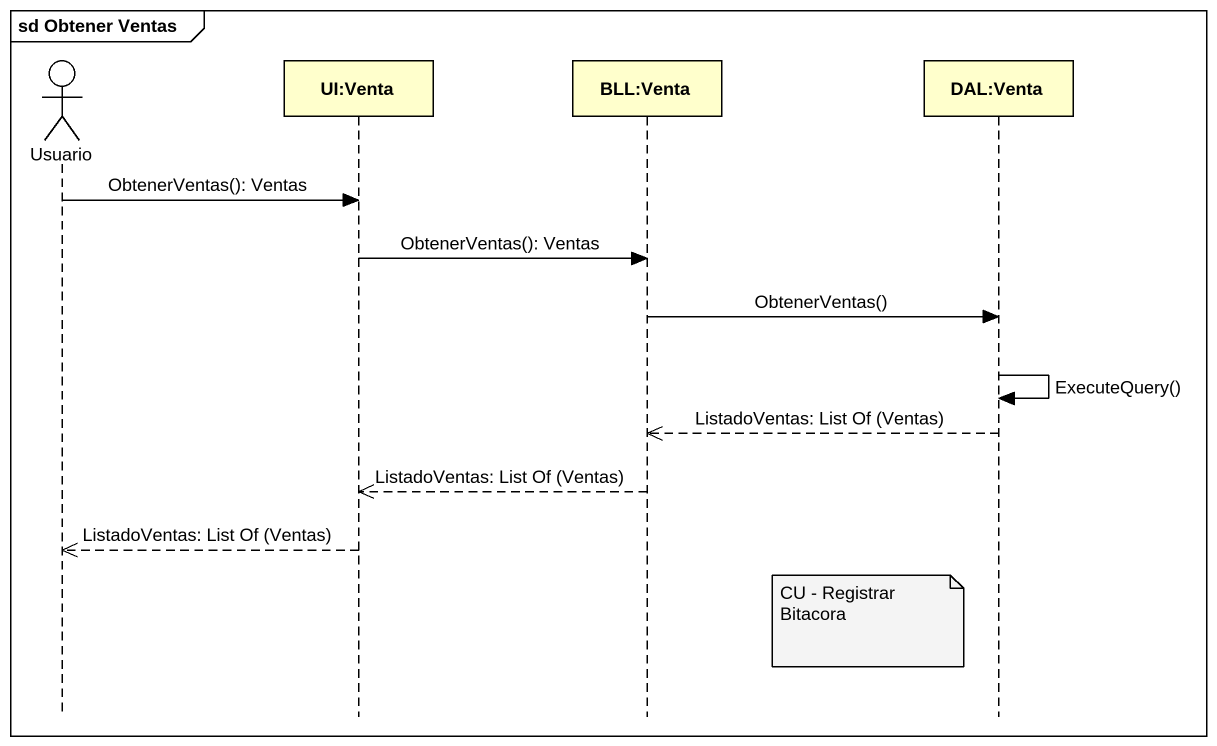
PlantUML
@startuml
mainframe sd Obtener Ventas
hide footbox
actor Usuario
participant "UI:Venta" as UI_Venta
participant "BLL:Venta" as BLL_Venta
participant "DAL:Venta" as DAL_Venta

Usuario -> UI_Venta : ObtenerVentas(): Ventas
UI_Venta -> BLL_Venta : ObtenerVentas(): Ventas
BLL_Venta -> DAL_Venta : ObtenerVentas()
DAL_Venta -> DAL_Venta : ExecuteQuery()
DAL_Venta -->> BLL_Venta : ListadoVentas: List Of (Ventas)
BLL_Venta -->> UI_Venta : ListadoVentas: List Of (Ventas)
UI_Venta -->> Usuario : ListadoVentas: List Of (Ventas)
note left of DAL_Venta : CU - Registrar Bitacora
@enduml
